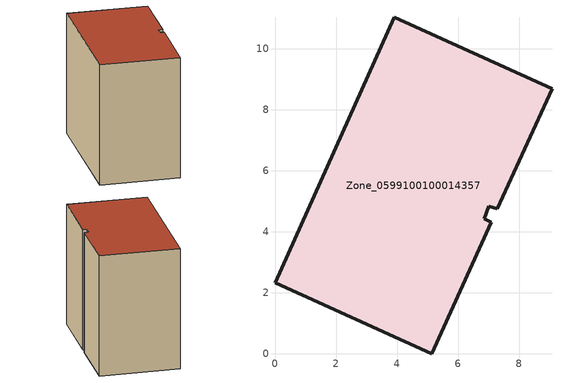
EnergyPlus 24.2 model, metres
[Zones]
Zone_0599100100014357
 floor ground (C_G): 6.85,4.42 7.09,4.31 5.13,0 0,2.33 3.92,11.03 9.08,8.69 7.29,4.75 7,4.83 z0
 wall outside (C_F): 6.85,4.42 7,4.83 7.29,4.75 9.08,8.69 3.92,11.03 0,2.33 5.13,0 7.09,4.31 6.85,4.42 z0:8.8
 roof outside (C_R): 7.09,4.31 6.85,4.42 7,4.83 7.29,4.75 9.08,8.69 3.92,11.03 0,2.33 5.13,0 z8.8
[BUILDING]
Pand.0599100100014357: North Axis=0; Terrain=City; Loads Convergence Tolerance Value=0.04; Temperature Convergence Tolerance Value=0.4; Solar Distribution=FullExterior; Maximum Number of Warmup Days=25; Minimum Number of Warmup Days=1
[Site:Location]
Rotterdam.The.Hague.AP_ZH_NLD Design_Conditions: Latitude=51.96; Longitude=4.45; Time Zone=1; Elevation=-4.5
[SITE:GROUNDTEMPERATURE:BUILDINGSURFACE]
18, 18, 18, 18, 18, 18, 18, 18, 18, 18, 18, 18
[MATERIAL] Thermal Absorptance=0.9; Solar Absorptance=0.7; Visible Absorptance=0.7
Name | Roughness | Thickness | Conductivity | Density | Specific Heat
G.TC.2015-2018 | MediumSmooth | 0.15 | 0.0428571 | 540 | 1210
F.TC.2015-2018 | Rough | 0.3 | 0.0666667 | 1920 | 840
R.TC.2015-2018 | MediumRough | 0.2 | 0.0333333 | 1500 | 1000
[CONSTRUCTION]
C_G: G.TC.2015-2018
C_F: F.TC.2015-2018
C_R: R.TC.2015-2018
[ZONE]
Zone_0599100100014357: Type=1; Multiplier=1; Ceiling Height=Autocalculate; Volume=Autocalculate; Floor Area=autocalculate; Part of Total Floor Area=Yes
[ZONEINFILTRATION:DESIGNFLOWRATE]
Infil_Zone_0599100100014357: Zone or ZoneList or Space or SpaceList=Zone_0599100100014357; Schedule=AlwaysOn; Design Flow Rate Calculation Method=Flow/Area; Flow Rate per Floor Area=0.0015; Constant Term Coefficient=1; Temperature Term Coefficient=0; Velocity Term Coefficient=0; Velocity Squared Term Coefficient=0
[HVACTEMPLATE:ZONE:IDEALLOADSAIRSYSTEM]
Zone_0599100100014357: Maximum Heating Supply Air Temperature=50; Minimum Cooling Supply Air Temperature=13; Maximum Heating Supply Air Humidity Ratio=0.0156; Minimum Cooling Supply Air Humidity Ratio=0.0077; Heating Limit=NoLimit; Cooling Limit=NoLimit; Dehumidification Control Type=ConstantSensibleHeatRatio; Cooling Sensible Heat Ratio=0.7; Dehumidification Setpoint=60; Humidification Control Type=None; Humidification Setpoint=30; Outdoor Air Method=None; Outdoor Air Flow Rate per Person=0.00944; Outdoor Air Flow Rate per Zone Floor Area=0; Outdoor Air Flow Rate per Zone=0; Demand Controlled Ventilation Type=None; Outdoor Air Economizer Type=NoEconomizer; Heat Recovery Type=None; Sensible Heat Recovery Effectiveness=0.7; Latent Heat Recovery Effectiveness=0.65
[ZONECONTROL:THERMOSTAT]
ThermostatControl_Zone_0599100100014357: Zone or ZoneList=Zone_0599100100014357; Control Type Schedule=DualSetpointControlType; Control 1=Thermostat_Zone_0599100100014357; Temperature Difference Between Cutout And Setpoint=0
[THERMOSTATSETPOINT:DUALSETPOINT]
Thermostat_Zone_0599100100014357: Heating Setpoint Temperature Schedule=HeatingSetpoint_Zone_0599100100014357; Cooling Setpoint Temperature Schedule=CoolingSetpoint_Zone_0599100100014357
[SCHEDULE:COMPACT]
HeatingSetpoint_Zone_0599100100014357: Through: 12/31, For: AllDays, Until: 24:00, 21
CoolingSetpoint_Zone_0599100100014357: Through: 12/31, For: AllDays, Until: 24:00, 24
DualSetpointControlType: Through: 12/31, For: AllDays, Until: 24:00, 4
AlwaysOn: Through: 12/31, For: AllDays, Until: 24:00, 1
